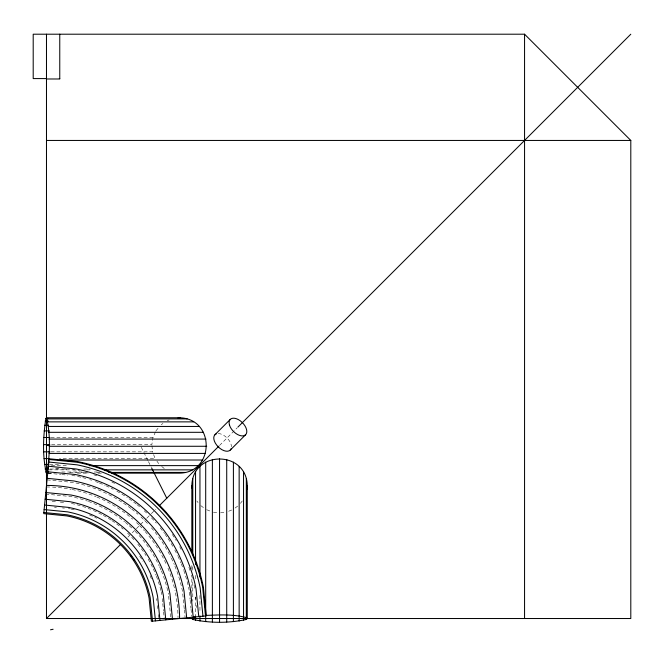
<?xml version="1.0" encoding="UTF-8"?>
<svg xmlns="http://www.w3.org/2000/svg" width="664" height="664" viewBox="0 0 664 664"><rect width="100%" height="100%" fill="white"/><g stroke="black" fill="none" stroke-linecap="round" stroke-linejoin="round"><path stroke-width="0.5" stroke-dasharray="3.32 2.49" d="M155.509 431.841L152.994 437.501L151.848 444.639L50.837 444.639M240.401 503.378L242.294 500.955M155.924 430.903L158.513 427.699M127.895 537.11L129.364 535.64M132.302 532.711L146.238 518.775M146.968 518.036L150.637 514.368M151.367 513.637L155.774 509.238M219.552 445.453L237.148 427.857M235.048 508.076L238.326 505.603M161.286 424.686L162.946 423.483M228.632 511.263L232.45 509.703M167.22 420.694L169.137 419.955M220.572 512.832L225.702 512.168M50.987 437.501L152.994 437.501M50.937 451.835L152.571 451.835L155.119 458.6L59.445 458.6M49.501 464.468L58.482 464.468M51.419 465.622L66.84 465.622M50.165 469.033L66.491 469.033M83.664 469.033L89.715 469.033M48.771 469.855L74.949 469.855M87.117 469.855L92.188 469.855M61.785 471.996L82.037 471.996M94.255 471.996L97.342 471.996M69.554 472.419L85.681 472.419M96.728 472.419L99.741 472.419M48.464 473.15L52.597 473.15M77.389 473.15L88.735 473.15M98.023 473.15L102.173 473.15M55.477 468.079L58.556 468.386M64.715 468.991L66.765 469.191M72.924 469.797L76.003 470.104M47.717 473.183L52.738 473.673M53.751 473.772L60.781 474.469M61.794 474.569L67.819 475.158M71.845 475.557L74.858 475.856A145.466 145.466 0 0 1 81.805 477.416M47.053 479.881L73.538 482.487A138.71 138.71 0 0 1 122.707 502.64M45.658 494.074L70.741 496.547A124.367 124.367 0 0 1 87.432 501.096M52.141 501.32L56.216 501.718M60.291 502.117L65.379 502.623M54.423 507.147L56.415 507.346M62.391 507.935L64.375 508.126M213.401 512.168L218.531 512.832M206.653 509.703L210.471 511.263M200.777 505.603L204.055 508.076M161.692 466.427L164.863 469.033M196.81 500.955L198.071 502.573M156.911 461.115L158.713 463.63M141.283 447.254L148.014 460.708M148.462 461.604L151.151 466.991M151.948 445.668L152.571 451.835M195.714 597.218L195.913 599.268M196.519 605.427L196.727 607.477M189.348 592.155L190.045 599.194M190.145 600.198L190.933 608.241M191.033 609.245L191.73 616.283M184.227 608.78L182.525 591.466A138.71 138.71 0 0 0 174.632 565.446M184.326 609.801L185.032 616.931M168.656 596.272L170.731 617.346M162.29 598.604L162.688 602.68M162.788 603.701L163.493 610.83M163.593 611.843L164.191 617.96M156.679 598.637L156.878 600.63M157.368 605.609L157.658 608.589M158.248 614.565L158.547 617.553M199.955 595.484L199.955 611.893M195.556 575.447L195.556 580.568M195.556 596.903L195.556 616.25M192.784 566.824L192.784 571.048M192.784 581.971L192.784 601.211M191.838 565.562L191.838 569.695M191.838 578.991L191.838 593.251M218.19 433.534A10.84 6.258 45 0 1 231.47 446.814M46.355 486.986A131.605 131.605 0 0 1 51.526 487.085M52.564 487.127A131.605 131.605 0 0 1 71.131 489.318M72.144 489.517A131.605 131.605 0 0 1 95.865 496.622M96.811 497.012A131.605 131.605 0 0 1 132.684 519.198M136.527 522.659A131.605 131.605 0 0 1 138.751 524.801M139.482 525.531A131.605 131.605 0 0 1 144.437 530.768M145.125 531.54A131.605 131.605 0 0 1 166.78 565.354M167.992 568.193A131.605 131.605 0 0 1 175.072 590.852M175.487 592.869A131.605 131.605 0 0 1 178.018 617.62M68.359 508.524A112.158 112.158 0 0 1 70.309 508.931M71.289 509.147A112.158 112.158 0 0 1 74.202 509.844M89.399 514.907A112.158 112.158 0 0 1 96.678 518.227M139.739 556.216A112.158 112.158 0 0 1 142.934 561.288M150.105 575.605A112.158 112.158 0 0 1 151.907 580.261M71.413 503.428A117.769 117.769 0 0 1 90.619 509.346M93.392 510.508A117.769 117.769 0 0 1 102.439 514.907M103.327 515.389A117.769 117.769 0 0 1 111.079 520.053M111.909 520.609A117.769 117.769 0 0 1 123.122 529.108M127.604 533.159A117.769 117.769 0 0 1 133.904 539.616M137.838 544.206A117.769 117.769 0 0 1 146.038 555.619M148.13 559.055A117.769 117.769 0 0 1 152.836 567.961M153.268 568.874A117.769 117.769 0 0 1 156.032 575.314M156.397 576.252A117.769 117.769 0 0 1 160.904 590.661M161.136 591.632A117.769 117.769 0 0 1 161.784 594.571M88.395 501.436A124.367 124.367 0 0 1 124.583 521.746M125.38 522.385A124.367 124.367 0 0 1 128.492 525.033M129.256 525.705A124.367 124.367 0 0 1 132.974 529.166M135.132 531.3A124.367 124.367 0 0 1 149.325 548.589M149.89 549.435A124.367 124.367 0 0 1 159.343 566.284M159.767 567.214A124.367 124.367 0 0 1 160.987 570.002M161.385 570.932A124.367 124.367 0 0 1 168.457 594.263M123.537 503.196A138.71 138.71 0 0 1 130.908 508.475M131.713 509.097A138.71 138.71 0 0 1 137.946 514.251M140.942 516.957A138.71 138.71 0 0 1 148.736 524.809M151.417 527.822A138.71 138.71 0 0 1 170.889 557.187M171.329 558.1A138.71 138.71 0 0 1 174.242 564.524M82.801 477.665A145.466 145.466 0 0 1 85.764 478.462M89.681 479.624A145.466 145.466 0 0 1 91.632 480.246M95.5 481.566A145.466 145.466 0 0 1 98.372 482.628M99.318 482.994A145.466 145.466 0 0 1 104.953 485.326M105.883 485.741A145.466 145.466 0 0 1 113.245 489.285M116.847 491.211A145.466 145.466 0 0 1 127.297 497.577M128.974 498.714A145.466 145.466 0 0 1 136.369 504.159M137.174 504.789A145.466 145.466 0 0 1 139.556 506.732M144.179 510.757A145.466 145.466 0 0 1 147.898 514.243M151.475 517.845A145.466 145.466 0 0 1 156.289 523.116M160.215 527.839A145.466 145.466 0 0 1 164.531 533.532M165.128 534.362A145.466 145.466 0 0 1 166.863 536.869M167.992 538.554A145.466 145.466 0 0 1 172.789 546.372M174.773 549.958A145.466 145.466 0 0 1 177.545 555.428M177.985 556.349A145.466 145.466 0 0 1 180.874 562.856M181.255 563.794A145.466 145.466 0 0 1 183.438 569.505M183.779 570.467A145.466 145.466 0 0 1 189.149 590.147M78.003 470.51A151.334 151.334 0 0 1 79.995 470.95M84.975 472.17A151.334 151.334 0 0 1 88.934 473.274M93.84 474.793A151.334 151.334 0 0 1 96.753 475.789M111.859 482.047A151.334 151.334 0 0 1 114.623 483.409M172.308 534.454A151.334 151.334 0 0 1 176.143 540.496M179.703 546.738A151.334 151.334 0 0 1 181.131 549.468M188.875 567.288A151.334 151.334 0 0 1 190.211 571.164M191.44 575.09A151.334 151.334 0 0 1 192.568 579.041M194.054 585.009A151.334 151.334 0 0 1 194.901 589.001"/><path stroke-width="1" d="M48.464 473.15L46.397 473.15C42.222 455.579 43.16 436.356 45.857 418.486L46.563 417.756L180.085 417.756C215.908 419.308 214.347 473.722 178.475 473.15L111.51 473.15M46.397 473.15L47.102 472.419C49.8 454.558 50.738 435.327 46.563 417.756M191.838 552.124L191.838 485.724C192.386 450.117 246.718 450.117 247.265 485.724L247.265 618.524L246.319 619.454C228.914 623.247 210.189 623.247 192.784 619.454L191.838 618.524L192.784 617.603L195.556 616.731M246.726 489.758L247.265 485.724M214.945 434.721L230.283 419.391M46.48 34.204L46.48 618.524L120.566 544.447M159.435 505.57L218.821 446.183M237.878 427.126L630.8 34.204M230.283 450.059L245.614 434.721M50.514 629.796L53.112 629.256M178.052 417.963L180.085 417.756M46.48 618.524L630.8 618.524L630.8 140.444L524.56 34.204L33.2 34.204L33.2 78.584L46.48 78.584M59.303 78.584L59.76 78.584M46.48 78.983L59.76 78.983L59.76 34.204M46.48 140.444L630.8 140.444M45.857 418.486L47.883 418.486M47.26 418.909L187.157 418.909M45.202 421.059L48.273 421.059M47.899 421.872L193.697 421.872M44.629 425.292L48.638 425.292M48.447 426.446L199.25 426.446M44.181 430.903L49.31 430.903M48.862 432.314L203.441 432.314M43.89 437.501L49.974 437.501M49.111 439.078L205.989 439.078M43.774 444.639L49.833 444.639M46.48 445.453L49.593 445.453M49.186 446.274L206.712 446.274M43.849 451.835L49.924 451.835M49.07 453.412L205.566 453.412M44.098 458.6L49.219 458.6M59.86 460.011L202.636 460.011M44.513 464.468L48.505 464.468M89.316 465.622L198.104 465.622M45.061 469.033L48.123 469.033M104.348 469.855L192.294 469.855M45.7 471.996L47.717 471.996M108.763 472.419L185.596 472.419M247.265 618.524L246.319 617.603C233.155 614.034 219.195 614.922 205.699 615.42L205.699 462.136M49.061 459.505L77.555 462.31A159.277 159.277 0 0 1 202.694 587.457L205.5 615.943M48.812 462.053L77.049 464.833A156.704 156.704 0 0 1 200.171 587.955L202.952 616.192M48.397 466.244L76.227 468.991A152.471 152.471 0 0 1 196.021 588.785L198.76 616.607M47.849 471.805L75.132 474.486A146.86 146.86 0 0 1 190.518 589.873L193.207 617.155M47.21 478.337L73.845 480.96A140.262 140.262 0 0 1 184.044 591.168L186.667 617.802M45.808 492.539L71.048 495.02A125.919 125.919 0 0 1 169.984 593.965L172.466 619.197M45.152 499.237L69.728 501.652A119.163 119.163 0 0 1 163.352 595.276L165.776 619.861M44.579 505.038L68.583 507.404A113.295 113.295 0 0 1 157.6 596.421L159.966 620.433M44.131 509.57L67.695 511.886A108.73 108.73 0 0 1 153.118 597.318L155.442 620.873M43.841 512.5L67.114 514.791A105.767 105.767 0 0 1 150.213 597.89L152.504 621.164M151.6 467.888L166.772 498.232M191.838 485.724L192.245 488.745M524.56 34.204L524.56 618.524M246.319 478.678L246.319 619.454M243.547 472.104L243.547 620.317M239.148 466.468L239.148 621.064M233.404 462.136L233.404 615.42M233.404 615.578L233.404 621.629M226.723 459.413L226.723 621.994M219.552 458.492L219.552 622.11M212.38 459.413L212.38 621.994M205.699 615.578L205.699 621.629M199.955 466.468L199.955 577.041M199.955 615.926L199.955 621.064M195.556 472.104L195.556 564.4M195.556 616.25L195.556 620.317M192.784 478.678L192.784 554.681M192.784 617.429L192.784 619.454M231.172 448.648A10.84 6.258 45 0 1 218.19 446.814A10.84 6.258 45 0 1 216.356 433.841M46.513 485.417A133.099 133.099 0 0 1 179.587 618.499M130.484 554.955A105.352 105.352 0 0 1 131.721 556.615M132.916 558.299A105.352 105.352 0 0 1 134.078 560.001M49.136 458.774L43.733 513.637L66.89 515.92A104.613 104.613 0 0 1 149.085 598.115L151.367 621.28L206.23 615.877L203.416 587.308A160.016 160.016 0 0 0 77.696 461.588L49.136 458.774M229.395 424.769A10.84 6.258 45 0 0 244.211 435.609A10.84 6.258 45 0 0 240.243 420.793A10.84 6.258 45 0 0 229.395 424.769"/></g></svg>
